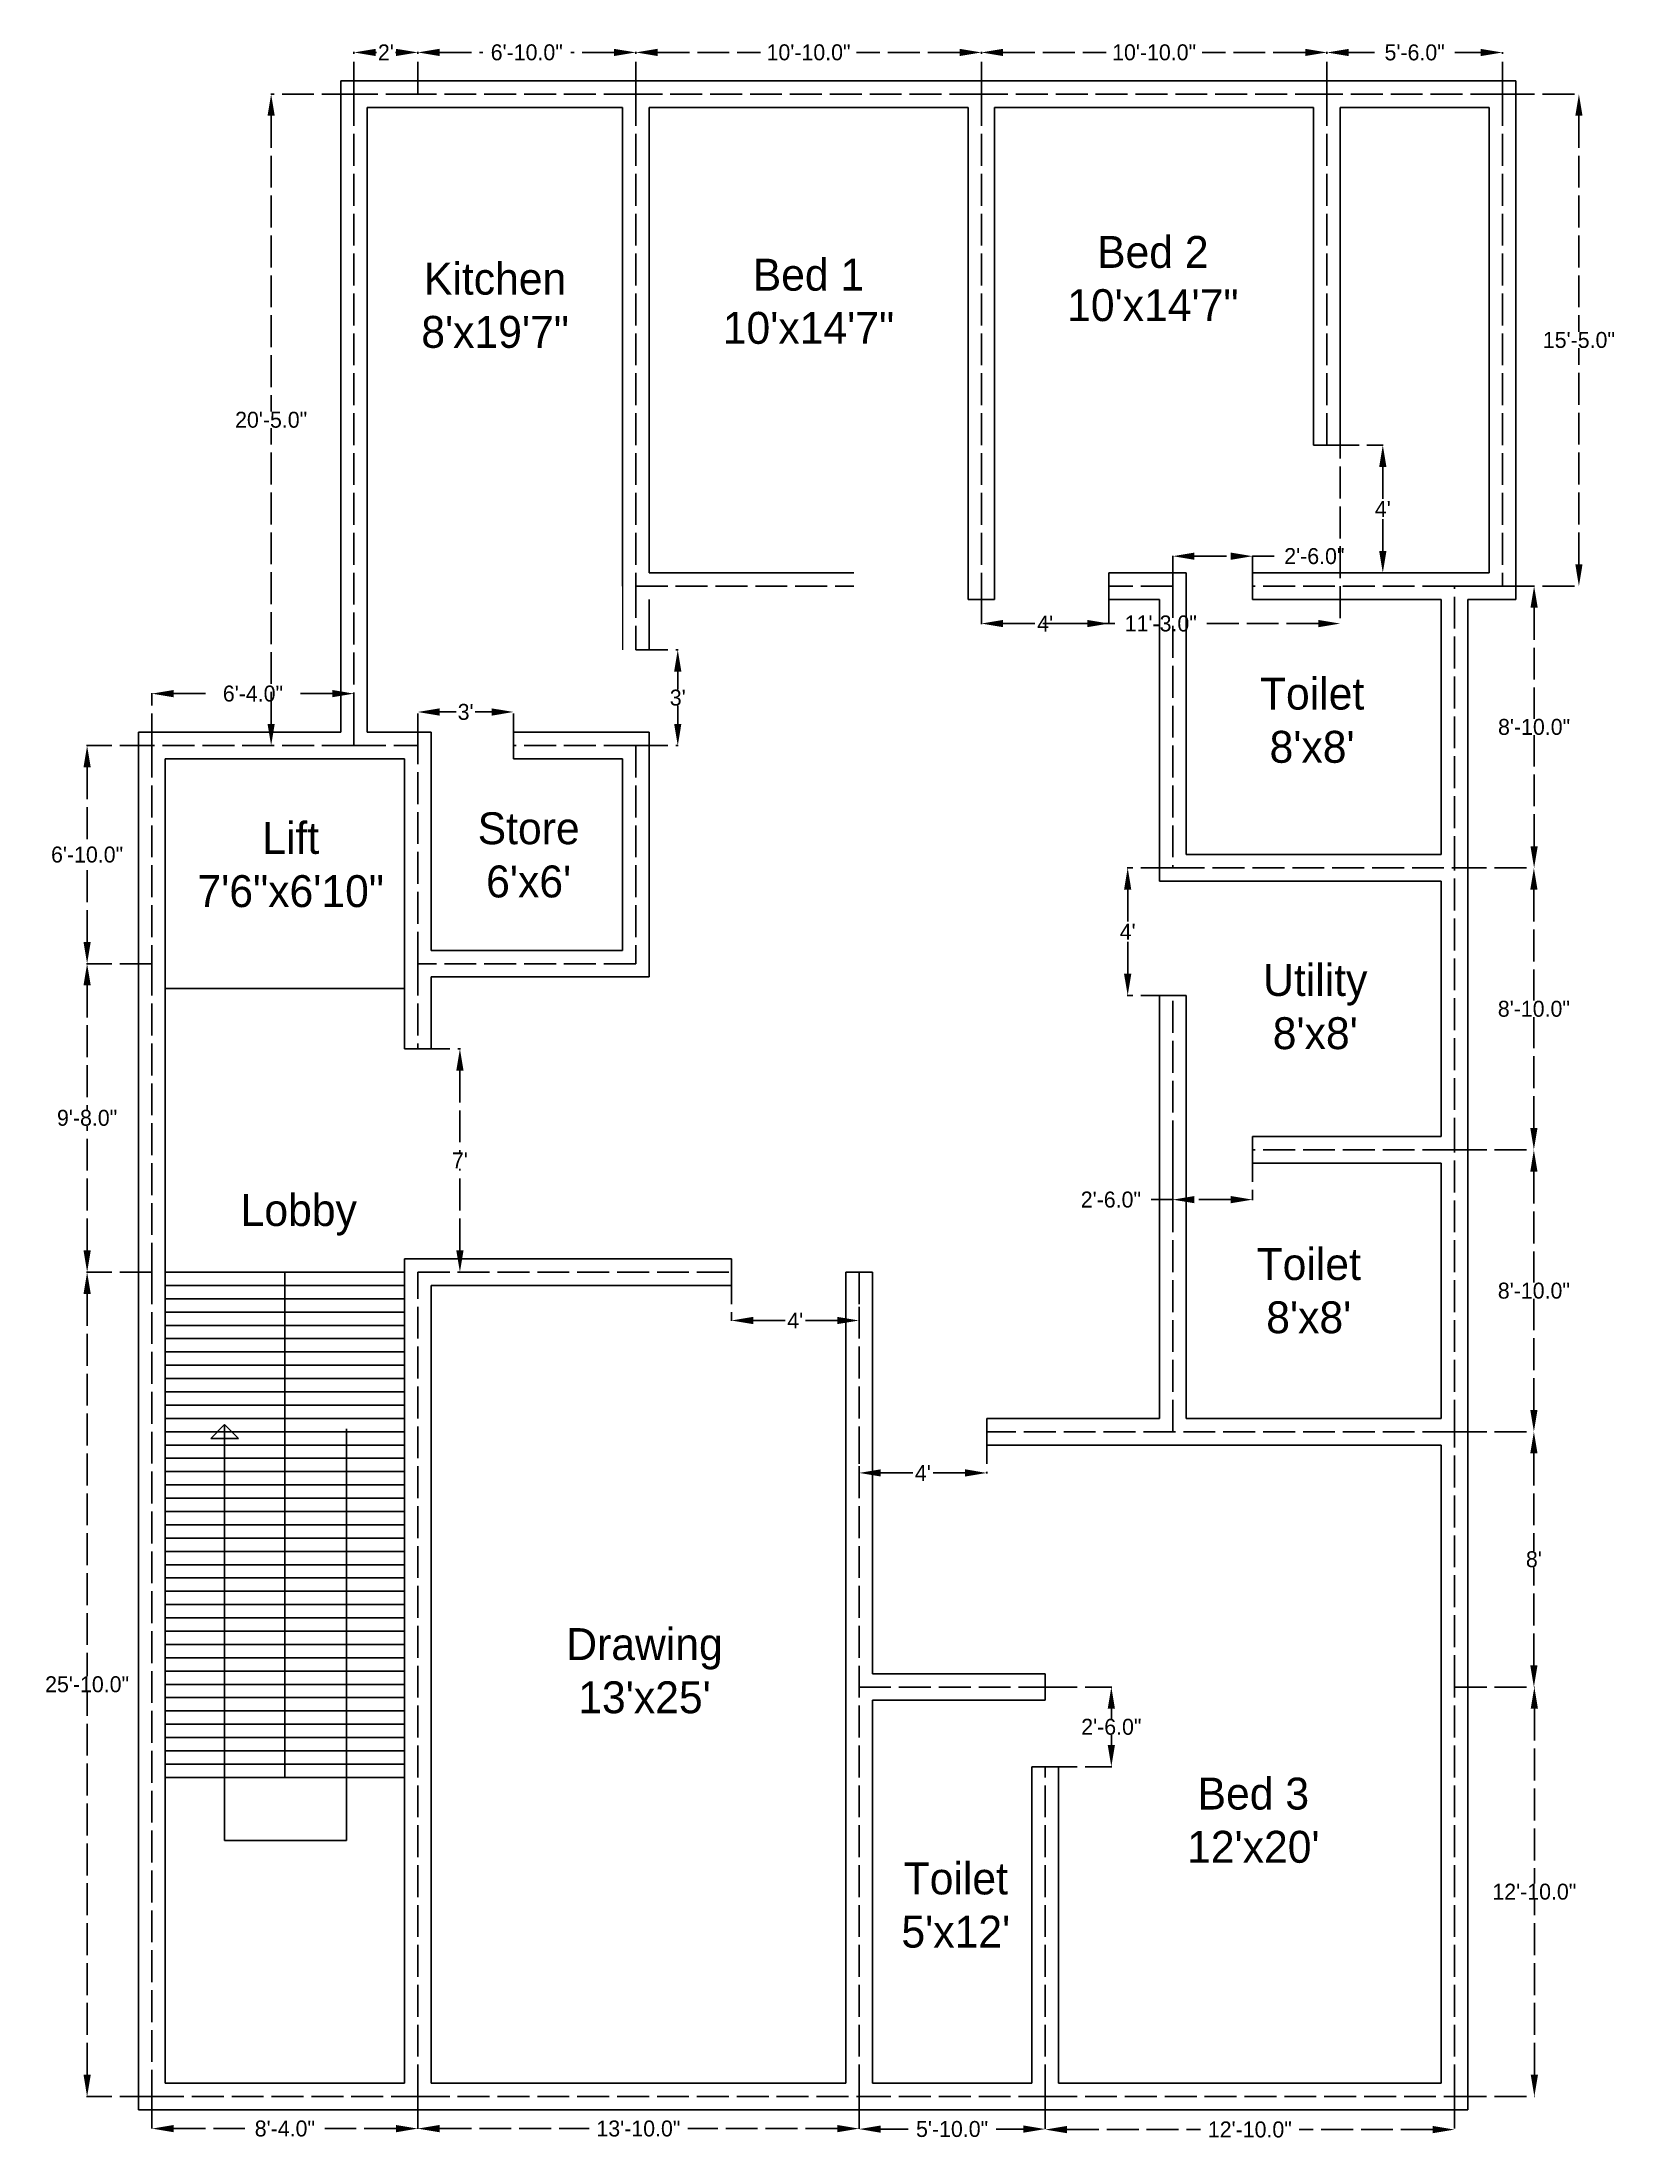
# Model space of a CAD drawing. Header units: inches. Extents: x -491 to 102, y -687 to 102.
import ezdxf

# ---------------------------------------------------------------- set-up
doc = ezdxf.new("R2010")
doc.units = ezdxf.units.IN
doc.header["$MEASUREMENT"] = 0
doc.linetypes.add('ACAD_ISO02W100', pattern=[15, 12, -3])
doc.dimstyles.get("Standard").update_dxf_attribs({"dimtxt": 6, "dimasz": 8.18, "dimexe": 0.18, "dimexo": 0.0625, "dimgap": 0.09, "dimtad": 0, "dimtih": 1, "dimtoh": 1, "dimdec": 1, "dimzin": 0, "dimdsep": 46, "dimlunit": 3, "dimtxsty": 'Standard', "dimcen": 0.09, "dimadec": 0, "dimazin": 0, "dimtfac": 1, "dimtdec": 1, "dimtofl": 0, "dimtmove": 0, "dimatfit": 3, "dimfxl": 1, "dimtolj": 1, "dimtzin": 0, "dimarcsym": 0})

# ---------------------------------------------------------------- blocks, each defined once
blk = doc.blocks.new('*D1')
at = {"color": 0, "linetype": 'ACAD_ISO02W100', "lineweight": -2}
for p, q in [((-7.32, 82.7), (-7.32, 98.45)), ((0.86, 98.27), (10.59, 98.27)), ((50.5, 98.27), (40.77, 98.27)), ((58.68, 82.7), (58.68, 98.45))]:
    blk.add_line(p, q, dxfattribs=at)
at = {"color": 0, "linetype": 'ACAD_ISO02W100'}
for points in [[(0.86, 99.63), (0.86, 96.9), (-7.32, 98.27)], [(50.5, 99.63), (50.5, 96.9), (58.68, 98.27)]]:
    blk.add_solid(points, dxfattribs=at)
at = {"layer": 'Defpoints', "color": 0, "linetype": 'ACAD_ISO02W100'}
for p in [(-7.32, 98.27), (-7.32, 82.63), (58.68, 82.63)]:
    blk.add_point(p, dxfattribs=at)
at = {"color": 0, "linetype": 'ACAD_ISO02W100', "insert": (25.68, 98.27), "char_height": 6, "attachment_point": 5}
blk.add_mtext('\\A1;5\'-6.0"', dxfattribs=at)
blk = doc.blocks.new('*D2')
at = {"color": 0, "linetype": 'ACAD_ISO02W100', "lineweight": -2}
for p, q in [((-137.32, 82.7), (-137.32, 98.47)), ((-129.14, 98.29), (-90.41, 98.29)), ((-15.5, 98.29), (-54.23, 98.29)), ((-7.32, 82.7), (-7.32, 98.47))]:
    blk.add_line(p, q, dxfattribs=at)
at = {"color": 0, "linetype": 'ACAD_ISO02W100'}
for points in [[(-129.14, 99.65), (-129.14, 96.93), (-137.32, 98.29)], [(-15.5, 99.65), (-15.5, 96.93), (-7.32, 98.29)]]:
    blk.add_solid(points, dxfattribs=at)
at = {"layer": 'Defpoints', "color": 0, "linetype": 'ACAD_ISO02W100'}
for p in [(-7.32, 98.29), (-137.32, 82.63), (-7.32, 82.63)]:
    blk.add_point(p, dxfattribs=at)
at = {"color": 0, "linetype": 'ACAD_ISO02W100', "insert": (-72.32, 98.29), "char_height": 6, "attachment_point": 5}
blk.add_mtext('\\A1;10\'-10.0"', dxfattribs=at)
blk = doc.blocks.new('*D3')
at = {"color": 0, "linetype": 'ACAD_ISO02W100', "lineweight": -2}
for p, q in [((-267.32, 82.7), (-267.32, 98.47)), ((-259.14, 98.29), (-220.41, 98.29)), ((-145.5, 98.29), (-184.23, 98.29)), ((-137.32, 82.76), (-137.32, 98.47))]:
    blk.add_line(p, q, dxfattribs=at)
at = {"color": 0, "linetype": 'ACAD_ISO02W100'}
for points in [[(-259.14, 99.65), (-259.14, 96.93), (-267.32, 98.29)], [(-145.5, 99.65), (-145.5, 96.93), (-137.32, 98.29)]]:
    blk.add_solid(points, dxfattribs=at)
at = {"layer": 'Defpoints', "color": 0, "linetype": 'ACAD_ISO02W100'}
for p in [(-137.32, 98.29), (-267.32, 82.63), (-137.32, 82.7)]:
    blk.add_point(p, dxfattribs=at)
at = {"color": 0, "linetype": 'ACAD_ISO02W100', "insert": (-202.32, 98.29), "char_height": 6, "attachment_point": 5}
blk.add_mtext('\\A1;10\'-10.0"', dxfattribs=at)
blk = doc.blocks.new('*D4')
at = {"color": 0, "linetype": 'ACAD_ISO02W100', "lineweight": -2}
for p, q in [((-349.32, 82.7), (-349.32, 98.47)), ((-341.14, 98.29), (-324.91, 98.29)), ((-275.5, 98.29), (-291.73, 98.29)), ((-267.32, 82.76), (-267.32, 98.47))]:
    blk.add_line(p, q, dxfattribs=at)
at = {"color": 0, "linetype": 'ACAD_ISO02W100'}
for points in [[(-341.14, 99.65), (-341.14, 96.93), (-349.32, 98.29)], [(-275.5, 99.65), (-275.5, 96.93), (-267.32, 98.29)]]:
    blk.add_solid(points, dxfattribs=at)
at = {"layer": 'Defpoints', "color": 0, "linetype": 'ACAD_ISO02W100'}
for p in [(-349.32, 98.29), (-349.32, 82.63), (-267.32, 82.7)]:
    blk.add_point(p, dxfattribs=at)
at = {"color": 0, "linetype": 'ACAD_ISO02W100', "insert": (-308.32, 98.29), "char_height": 6, "attachment_point": 5}
blk.add_mtext('\\A1;6\'-10.0"', dxfattribs=at)
blk = doc.blocks.new('*D5')
at = {"color": 0, "linetype": 'ACAD_ISO02W100', "lineweight": -2}
for p, q in [((-373.32, 82.7), (-373.32, 98.47)), ((-365.14, 98.29), (-364.91, 98.29)), ((-357.5, 98.29), (-357.73, 98.29)), ((-349.32, 82.76), (-349.32, 98.47))]:
    blk.add_line(p, q, dxfattribs=at)
at = {"color": 0, "linetype": 'ACAD_ISO02W100'}
for points in [[(-365.14, 99.65), (-365.14, 96.93), (-373.32, 98.29)], [(-357.5, 99.65), (-357.5, 96.93), (-349.32, 98.29)]]:
    blk.add_solid(points, dxfattribs=at)
at = {"layer": 'Defpoints', "color": 0, "linetype": 'ACAD_ISO02W100'}
for p in [(-373.32, 98.29), (-373.32, 82.63), (-349.32, 82.7)]:
    blk.add_point(p, dxfattribs=at)
at = {"color": 0, "linetype": 'ACAD_ISO02W100', "insert": (-361.32, 98.29), "char_height": 6, "attachment_point": 5}
blk.add_mtext("\\A1;2'", dxfattribs=at)
blk = doc.blocks.new('*D6')
at = {"color": 0, "linetype": 'ACAD_ISO02W100', "lineweight": -2}
for p, q in [((-449.32, -162.3), (-449.32, -142.65)), ((-441.14, -142.83), (-426.41, -142.83)), ((-381.5, -142.83), (-396.23, -142.83)), ((-373.32, -162.3), (-373.32, -142.65))]:
    blk.add_line(p, q, dxfattribs=at)
at = {"color": 0, "linetype": 'ACAD_ISO02W100'}
for points in [[(-441.14, -141.46), (-441.14, -144.19), (-449.32, -142.83)], [(-381.5, -141.46), (-381.5, -144.19), (-373.32, -142.83)]]:
    blk.add_solid(points, dxfattribs=at)
at = {"layer": 'Defpoints', "color": 0, "linetype": 'ACAD_ISO02W100'}
for p in [(-449.32, -142.83), (-449.32, -162.37), (-373.32, -162.37)]:
    blk.add_point(p, dxfattribs=at)
at = {"color": 0, "linetype": 'ACAD_ISO02W100', "insert": (-411.32, -142.83), "char_height": 6, "attachment_point": 5}
blk.add_mtext('\\A1;6\'-4.0"', dxfattribs=at)
blk = doc.blocks.new('*D7')
at = {"color": 0, "linetype": 'ACAD_ISO02W100', "lineweight": -2}
for p, q in [((-373.38, 82.63), (-404.66, 82.63)), ((-404.48, 74.45), (-404.48, -36.78)), ((-404.48, -154.19), (-404.48, -42.96)), ((-373.38, -162.37), (-404.66, -162.37))]:
    blk.add_line(p, q, dxfattribs=at)
at = {"color": 0, "linetype": 'ACAD_ISO02W100'}
for points in [[(-405.84, 74.45), (-403.12, 74.45), (-404.48, 82.63)], [(-405.84, -154.19), (-403.12, -154.19), (-404.48, -162.37)]]:
    blk.add_solid(points, dxfattribs=at)
at = {"layer": 'Defpoints', "color": 0, "linetype": 'ACAD_ISO02W100'}
for p in [(-373.32, 82.63), (-404.48, -162.37), (-373.32, -162.37)]:
    blk.add_point(p, dxfattribs=at)
at = {"color": 0, "linetype": 'ACAD_ISO02W100', "insert": (-404.48, -39.87), "char_height": 6, "attachment_point": 5}
blk.add_mtext('\\A1;20\'-5.0"', dxfattribs=at)
blk = doc.blocks.new('*D8')
at = {"color": 0, "linetype": 'ACAD_ISO02W100', "lineweight": -2}
for p, q in [((-449.38, -162.37), (-473.89, -162.37)), ((-473.71, -170.55), (-473.71, -200.28)), ((-473.71, -236.19), (-473.71, -206.46)), ((-449.38, -244.37), (-473.89, -244.37))]:
    blk.add_line(p, q, dxfattribs=at)
at = {"color": 0, "linetype": 'ACAD_ISO02W100'}
for points in [[(-475.07, -170.55), (-472.34, -170.55), (-473.71, -162.37)], [(-475.07, -236.19), (-472.34, -236.19), (-473.71, -244.37)]]:
    blk.add_solid(points, dxfattribs=at)
at = {"layer": 'Defpoints', "color": 0, "linetype": 'ACAD_ISO02W100'}
for p in [(-449.32, -162.37), (-473.71, -244.37), (-449.32, -244.37)]:
    blk.add_point(p, dxfattribs=at)
at = {"color": 0, "linetype": 'ACAD_ISO02W100', "insert": (-473.71, -203.37), "char_height": 6, "attachment_point": 5}
blk.add_mtext('\\A1;6\'-10.0"', dxfattribs=at)
blk = doc.blocks.new('*D9')
at = {"color": 0, "linetype": 'ACAD_ISO02W100', "lineweight": -2}
for p, q in [((-449.38, -244.37), (-473.89, -244.37)), ((-473.71, -252.55), (-473.71, -299.28)), ((-473.71, -352.19), (-473.71, -305.46)), ((-449.38, -360.37), (-473.89, -360.37))]:
    blk.add_line(p, q, dxfattribs=at)
at = {"color": 0, "linetype": 'ACAD_ISO02W100'}
for points in [[(-475.07, -252.55), (-472.34, -252.55), (-473.71, -244.37)], [(-475.07, -352.19), (-472.34, -352.19), (-473.71, -360.37)]]:
    blk.add_solid(points, dxfattribs=at)
at = {"layer": 'Defpoints', "color": 0, "linetype": 'ACAD_ISO02W100'}
for p in [(-449.32, -244.37), (-473.71, -360.37), (-449.32, -360.37)]:
    blk.add_point(p, dxfattribs=at)
at = {"color": 0, "linetype": 'ACAD_ISO02W100', "insert": (-473.71, -302.37), "char_height": 6, "attachment_point": 5}
blk.add_mtext('\\A1;9\'-8.0"', dxfattribs=at)
blk = doc.blocks.new('*D10')
at = {"color": 0, "linetype": 'ACAD_ISO02W100', "lineweight": -2}
for p, q in [((-449.44, -360.37), (-473.89, -360.37)), ((-473.71, -368.55), (-473.71, -512.28)), ((-473.71, -662.19), (-473.71, -518.46)), ((-449.38, -670.37), (-473.89, -670.37))]:
    blk.add_line(p, q, dxfattribs=at)
at = {"color": 0, "linetype": 'ACAD_ISO02W100'}
for points in [[(-475.07, -368.55), (-472.34, -368.55), (-473.71, -360.37)], [(-475.07, -662.19), (-472.34, -662.19), (-473.71, -670.37)]]:
    blk.add_solid(points, dxfattribs=at)
at = {"layer": 'Defpoints', "color": 0, "linetype": 'ACAD_ISO02W100'}
for p in [(-449.38, -360.37), (-473.71, -670.37), (-449.32, -670.37)]:
    blk.add_point(p, dxfattribs=at)
at = {"color": 0, "linetype": 'ACAD_ISO02W100', "insert": (-473.71, -515.37), "char_height": 6, "attachment_point": 5}
blk.add_mtext('\\A1;25\'-10.0"', dxfattribs=at)
blk = doc.blocks.new('*D11')
at = {"color": 0, "linetype": 'ACAD_ISO02W100', "lineweight": -2}
for p, q in [((-449.32, -670.43), (-449.32, -682.61)), ((-349.32, -670.43), (-349.32, -682.61)), ((-441.14, -682.43), (-414.41, -682.43)), ((-357.5, -682.43), (-384.23, -682.43))]:
    blk.add_line(p, q, dxfattribs=at)
at = {"color": 0, "linetype": 'ACAD_ISO02W100'}
for points in [[(-441.14, -681.07), (-441.14, -683.8), (-449.32, -682.43)], [(-357.5, -681.07), (-357.5, -683.8), (-349.32, -682.43)]]:
    blk.add_solid(points, dxfattribs=at)
at = {"layer": 'Defpoints', "color": 0, "linetype": 'ACAD_ISO02W100'}
for p in [(-449.32, -670.37), (-349.32, -670.37), (-349.32, -682.43)]:
    blk.add_point(p, dxfattribs=at)
at = {"color": 0, "linetype": 'ACAD_ISO02W100', "insert": (-399.32, -682.43), "char_height": 6, "attachment_point": 5}
blk.add_mtext('\\A1;8\'-4.0"', dxfattribs=at)
blk = doc.blocks.new('*D12')
at = {"color": 0, "linetype": 'ACAD_ISO02W100', "lineweight": -2}
for p, q in [((-349.32, -670.49), (-349.32, -682.61)), ((-183.32, -670.43), (-183.32, -682.61)), ((-341.14, -682.43), (-284.91, -682.43)), ((-191.5, -682.43), (-247.73, -682.43))]:
    blk.add_line(p, q, dxfattribs=at)
at = {"color": 0, "linetype": 'ACAD_ISO02W100'}
for points in [[(-341.14, -681.07), (-341.14, -683.8), (-349.32, -682.43)], [(-191.5, -681.07), (-191.5, -683.8), (-183.32, -682.43)]]:
    blk.add_solid(points, dxfattribs=at)
at = {"layer": 'Defpoints', "color": 0, "linetype": 'ACAD_ISO02W100'}
for p in [(-349.32, -670.43), (-183.32, -670.37), (-183.32, -682.43)]:
    blk.add_point(p, dxfattribs=at)
at = {"color": 0, "linetype": 'ACAD_ISO02W100', "insert": (-266.32, -682.43), "char_height": 6, "attachment_point": 5}
blk.add_mtext('\\A1;13\'-10.0"', dxfattribs=at)
blk = doc.blocks.new('*D13')
at = {"color": 0, "linetype": 'ACAD_ISO02W100', "lineweight": -2}
for p, q in [((-183.32, -670.49), (-183.32, -682.79)), ((-113.32, -670.43), (-113.32, -682.79)), ((-175.14, -682.61), (-164.91, -682.61)), ((-121.5, -682.61), (-131.73, -682.61))]:
    blk.add_line(p, q, dxfattribs=at)
at = {"color": 0, "linetype": 'ACAD_ISO02W100'}
for points in [[(-175.14, -681.25), (-175.14, -683.98), (-183.32, -682.61)], [(-121.5, -681.25), (-121.5, -683.98), (-113.32, -682.61)]]:
    blk.add_solid(points, dxfattribs=at)
at = {"layer": 'Defpoints', "color": 0, "linetype": 'ACAD_ISO02W100'}
for p in [(-183.32, -670.43), (-113.32, -670.37), (-183.32, -682.61)]:
    blk.add_point(p, dxfattribs=at)
at = {"color": 0, "linetype": 'ACAD_ISO02W100', "insert": (-148.32, -682.61), "char_height": 6, "attachment_point": 5}
blk.add_mtext('\\A1;5\'-10.0"', dxfattribs=at)
blk = doc.blocks.new('*D14')
at = {"color": 0, "linetype": 'ACAD_ISO02W100', "lineweight": -2}
for p, q in [((-113.32, -670.49), (-113.32, -682.97)), ((40.68, -670.43), (40.68, -682.97)), ((-105.14, -682.79), (-54.91, -682.79)), ((32.5, -682.79), (-17.73, -682.79))]:
    blk.add_line(p, q, dxfattribs=at)
at = {"color": 0, "linetype": 'ACAD_ISO02W100'}
for points in [[(-105.14, -681.43), (-105.14, -684.16), (-113.32, -682.79)], [(32.5, -681.43), (32.5, -684.16), (40.68, -682.79)]]:
    blk.add_solid(points, dxfattribs=at)
at = {"layer": 'Defpoints', "color": 0, "linetype": 'ACAD_ISO02W100'}
for p in [(-113.32, -670.43), (40.68, -670.37), (-113.32, -682.79)]:
    blk.add_point(p, dxfattribs=at)
at = {"color": 0, "linetype": 'ACAD_ISO02W100', "insert": (-36.32, -682.79), "char_height": 6, "attachment_point": 5}
blk.add_mtext('\\A1;12\'-10.0"', dxfattribs=at)
blk = doc.blocks.new('*D15')
at = {"color": 0, "linetype": 'ACAD_ISO02W100', "lineweight": -2}
for p, q in [((40.75, -516.37), (70.89, -516.37)), ((70.71, -524.55), (70.71, -590.28)), ((70.71, -662.19), (70.71, -596.46)), ((40.75, -670.37), (70.89, -670.37))]:
    blk.add_line(p, q, dxfattribs=at)
at = {"color": 0, "linetype": 'ACAD_ISO02W100'}
for points in [[(69.34, -524.55), (72.07, -524.55), (70.71, -516.37)], [(69.34, -662.19), (72.07, -662.19), (70.71, -670.37)]]:
    blk.add_solid(points, dxfattribs=at)
at = {"layer": 'Defpoints', "color": 0, "linetype": 'ACAD_ISO02W100'}
for p in [(40.68, -516.37), (70.71, -516.37), (40.68, -670.37)]:
    blk.add_point(p, dxfattribs=at)
at = {"color": 0, "linetype": 'ACAD_ISO02W100', "insert": (70.71, -593.37), "char_height": 6, "attachment_point": 5}
blk.add_mtext('\\A1;12\'-10.0"', dxfattribs=at)
blk = doc.blocks.new('*D16')
at = {"color": 0, "linetype": 'ACAD_ISO02W100', "lineweight": -2}
for p, q in [((40.75, -420.37), (70.71, -420.37)), ((70.53, -428.55), (70.53, -465.28)), ((70.53, -508.19), (70.53, -471.46)), ((40.81, -516.37), (70.71, -516.37))]:
    blk.add_line(p, q, dxfattribs=at)
at = {"color": 0, "linetype": 'ACAD_ISO02W100'}
for points in [[(69.17, -428.55), (71.9, -428.55), (70.53, -420.37)], [(69.17, -508.19), (71.9, -508.19), (70.53, -516.37)]]:
    blk.add_solid(points, dxfattribs=at)
at = {"layer": 'Defpoints', "color": 0, "linetype": 'ACAD_ISO02W100'}
for p in [(40.68, -420.37), (70.53, -420.37), (40.75, -516.37)]:
    blk.add_point(p, dxfattribs=at)
at = {"color": 0, "linetype": 'ACAD_ISO02W100', "insert": (70.53, -468.37), "char_height": 6, "attachment_point": 5}
blk.add_mtext("\\A1;8'", dxfattribs=at)
blk = doc.blocks.new('*D17')
at = {"color": 0, "linetype": 'ACAD_ISO02W100', "lineweight": -2}
for p, q in [((40.75, -314.37), (70.71, -314.37)), ((70.53, -322.55), (70.53, -364.28)), ((70.53, -412.19), (70.53, -370.46)), ((40.81, -420.37), (70.71, -420.37))]:
    blk.add_line(p, q, dxfattribs=at)
at = {"color": 0, "linetype": 'ACAD_ISO02W100'}
for points in [[(69.17, -322.55), (71.89, -322.55), (70.53, -314.37)], [(69.17, -412.19), (71.89, -412.19), (70.53, -420.37)]]:
    blk.add_solid(points, dxfattribs=at)
at = {"layer": 'Defpoints', "color": 0, "linetype": 'ACAD_ISO02W100'}
for p in [(40.68, -314.37), (70.53, -314.37), (40.75, -420.37)]:
    blk.add_point(p, dxfattribs=at)
at = {"color": 0, "linetype": 'ACAD_ISO02W100', "insert": (70.53, -367.37), "char_height": 6, "attachment_point": 5}
blk.add_mtext('\\A1;8\'-10.0"', dxfattribs=at)
blk = doc.blocks.new('*D18')
at = {"color": 0, "linetype": 'ACAD_ISO02W100', "lineweight": -2}
for p, q in [((40.75, -208.37), (70.71, -208.37)), ((70.53, -216.55), (70.53, -258.28)), ((70.53, -306.19), (70.53, -264.46)), ((40.81, -314.37), (70.71, -314.37))]:
    blk.add_line(p, q, dxfattribs=at)
at = {"color": 0, "linetype": 'ACAD_ISO02W100'}
for points in [[(69.17, -216.55), (71.89, -216.55), (70.53, -208.37)], [(69.17, -306.19), (71.89, -306.19), (70.53, -314.37)]]:
    blk.add_solid(points, dxfattribs=at)
at = {"layer": 'Defpoints', "color": 0, "linetype": 'ACAD_ISO02W100'}
for p in [(40.68, -208.37), (70.53, -208.37), (40.75, -314.37)]:
    blk.add_point(p, dxfattribs=at)
at = {"color": 0, "linetype": 'ACAD_ISO02W100', "insert": (70.53, -261.37), "char_height": 6, "attachment_point": 5}
blk.add_mtext('\\A1;8\'-10.0"', dxfattribs=at)
blk = doc.blocks.new('*D19')
at = {"color": 0, "linetype": 'ACAD_ISO02W100', "lineweight": -2}
for p, q in [((40.75, -102.37), (70.79, -102.37)), ((70.61, -110.55), (70.61, -152.28)), ((70.61, -200.19), (70.61, -158.46)), ((40.75, -208.37), (70.79, -208.37))]:
    blk.add_line(p, q, dxfattribs=at)
at = {"color": 0, "linetype": 'ACAD_ISO02W100'}
for points in [[(69.25, -110.55), (71.98, -110.55), (70.61, -102.37)], [(69.25, -200.19), (71.98, -200.19), (70.61, -208.37)]]:
    blk.add_solid(points, dxfattribs=at)
at = {"layer": 'Defpoints', "color": 0, "linetype": 'ACAD_ISO02W100'}
for p in [(40.68, -102.37), (70.61, -102.37), (40.68, -208.37)]:
    blk.add_point(p, dxfattribs=at)
at = {"color": 0, "linetype": 'ACAD_ISO02W100', "insert": (70.61, -155.37), "char_height": 6, "attachment_point": 5}
blk.add_mtext('\\A1;8\'-10.0"', dxfattribs=at)
blk = doc.blocks.new('*D20')
at = {"color": 0, "linetype": 'ACAD_ISO02W100', "lineweight": -2}
for p, q in [((58.75, 82.63), (87.65, 82.63)), ((87.47, 74.45), (87.47, -6.78)), ((87.47, -94.19), (87.47, -12.96)), ((58.75, -102.37), (87.65, -102.37))]:
    blk.add_line(p, q, dxfattribs=at)
at = {"color": 0, "linetype": 'ACAD_ISO02W100'}
for points in [[(86.11, 74.45), (88.83, 74.45), (87.47, 82.63)], [(86.11, -94.19), (88.83, -94.19), (87.47, -102.37)]]:
    blk.add_solid(points, dxfattribs=at)
at = {"layer": 'Defpoints', "color": 0, "linetype": 'ACAD_ISO02W100'}
for p in [(58.68, 82.63), (87.47, 82.63), (58.68, -102.37)]:
    blk.add_point(p, dxfattribs=at)
at = {"color": 0, "linetype": 'ACAD_ISO02W100', "insert": (87.47, -9.87), "char_height": 6, "attachment_point": 5}
blk.add_mtext('\\A1;15\'-5.0"', dxfattribs=at)
blk = doc.blocks.new('*D21')
at = {"color": 0, "linetype": 'ACAD_ISO02W100', "lineweight": -2}
for p, q in [((-137.32, -107.43), (-137.32, -116.66)), ((-89.32, -107.43), (-89.32, -116.66)), ((-129.14, -116.48), (-116.91, -116.48)), ((-97.5, -116.48), (-109.73, -116.48))]:
    blk.add_line(p, q, dxfattribs=at)
at = {"color": 0, "linetype": 'ACAD_ISO02W100'}
for points in [[(-129.14, -115.11), (-129.14, -117.84), (-137.32, -116.48)], [(-97.5, -115.11), (-97.5, -117.84), (-89.32, -116.48)]]:
    blk.add_solid(points, dxfattribs=at)
at = {"layer": 'Defpoints', "color": 0, "linetype": 'ACAD_ISO02W100'}
for p in [(-137.32, -107.37), (-89.32, -107.37), (-89.32, -116.48)]:
    blk.add_point(p, dxfattribs=at)
at = {"color": 0, "linetype": 'ACAD_ISO02W100', "insert": (-113.32, -116.48), "char_height": 6, "attachment_point": 5}
blk.add_mtext("\\A1;4'", dxfattribs=at)
blk = doc.blocks.new('*D22')
at = {"color": 0, "linetype": 'ACAD_ISO02W100', "lineweight": -2}
for p, q in [((-2.32, 77.57), (-2.32, -116.66)), ((-137.32, -107.49), (-137.32, -116.66)), ((-129.14, -116.48), (-85.91, -116.48)), ((-10.5, -116.48), (-53.73, -116.48))]:
    blk.add_line(p, q, dxfattribs=at)
at = {"color": 0, "linetype": 'ACAD_ISO02W100'}
for points in [[(-129.14, -115.12), (-129.14, -117.84), (-137.32, -116.48)], [(-10.5, -115.12), (-10.5, -117.84), (-2.32, -116.48)]]:
    blk.add_solid(points, dxfattribs=at)
at = {"layer": 'Defpoints', "color": 0, "linetype": 'ACAD_ISO02W100'}
for p in [(-2.32, 77.63), (-137.32, -107.43), (-2.32, -116.48)]:
    blk.add_point(p, dxfattribs=at)
at = {"color": 0, "linetype": 'ACAD_ISO02W100', "insert": (-69.82, -116.48), "char_height": 6, "attachment_point": 5}
blk.add_mtext('\\A1;11\'-3.0"', dxfattribs=at)
blk = doc.blocks.new('*D23')
at = {"color": 0, "linetype": 'ACAD_ISO02W100', "lineweight": -2}
for p, q in [((-65.32, -102.3), (-65.32, -90.96)), ((-57.14, -91.14), (-43.5, -91.14)), ((-35.32, -102.3), (-35.32, -90.96)), ((-35.32, -91.14), (-27.14, -91.14))]:
    blk.add_line(p, q, dxfattribs=at)
at = {"color": 0, "linetype": 'ACAD_ISO02W100'}
for points in [[(-57.14, -89.78), (-57.14, -92.51), (-65.32, -91.14)], [(-43.5, -89.78), (-43.5, -92.51), (-35.32, -91.14)]]:
    blk.add_solid(points, dxfattribs=at)
at = {"layer": 'Defpoints', "color": 0, "linetype": 'ACAD_ISO02W100'}
for p in [(-35.32, -91.14), (-65.32, -102.37), (-35.32, -102.37)]:
    blk.add_point(p, dxfattribs=at)
at = {"color": 0, "linetype": 'ACAD_ISO02W100', "insert": (-12.05, -91.14), "char_height": 6, "attachment_point": 5}
blk.add_mtext('\\A1;2\'-6.0"', dxfattribs=at)
blk = doc.blocks.new('*D24')
at = {"color": 0, "linetype": 'ACAD_ISO02W100', "lineweight": -2}
for p, q in [((-7.25, -49.37), (13.88, -49.37)), ((13.7, -57.55), (13.7, -70.28)), ((13.7, -89.19), (13.7, -76.46)), ((-7.25, -97.37), (13.88, -97.37))]:
    blk.add_line(p, q, dxfattribs=at)
at = {"color": 0, "linetype": 'ACAD_ISO02W100'}
for points in [[(12.33, -57.55), (15.06, -57.55), (13.7, -49.37)], [(12.33, -89.19), (15.06, -89.19), (13.7, -97.37)]]:
    blk.add_solid(points, dxfattribs=at)
at = {"layer": 'Defpoints', "color": 0, "linetype": 'ACAD_ISO02W100'}
for p in [(-7.32, -49.37), (-7.32, -97.37), (13.7, -97.37)]:
    blk.add_point(p, dxfattribs=at)
at = {"color": 0, "linetype": 'ACAD_ISO02W100', "insert": (13.7, -73.37), "char_height": 6, "attachment_point": 5}
blk.add_mtext("\\A1;4'", dxfattribs=at)
blk = doc.blocks.new('*D25')
at = {"color": 0, "linetype": 'ACAD_ISO02W100', "lineweight": -2}
for p, q in [((-267.25, -126.37), (-251.34, -126.37)), ((-251.52, -134.55), (-251.52, -141.28)), ((-251.52, -154.19), (-251.52, -147.46)), ((-267.25, -162.37), (-251.34, -162.37))]:
    blk.add_line(p, q, dxfattribs=at)
at = {"color": 0, "linetype": 'ACAD_ISO02W100'}
for points in [[(-252.89, -134.55), (-250.16, -134.55), (-251.52, -126.37)], [(-252.89, -154.19), (-250.16, -154.19), (-251.52, -162.37)]]:
    blk.add_solid(points, dxfattribs=at)
at = {"layer": 'Defpoints', "color": 0, "linetype": 'ACAD_ISO02W100'}
for p in [(-267.32, -126.37), (-267.32, -162.37), (-251.52, -162.37)]:
    blk.add_point(p, dxfattribs=at)
at = {"color": 0, "linetype": 'ACAD_ISO02W100', "insert": (-251.52, -144.37), "char_height": 6, "attachment_point": 5}
blk.add_mtext("\\A1;3'", dxfattribs=at)
blk = doc.blocks.new('*D26')
at = {"color": 0, "linetype": 'ACAD_ISO02W100', "lineweight": -2}
for p, q in [((-349.32, -162.3), (-349.32, -149.55)), ((-341.14, -149.73), (-334.91, -149.73)), ((-321.5, -149.73), (-327.73, -149.73)), ((-313.32, -162.3), (-313.32, -149.55))]:
    blk.add_line(p, q, dxfattribs=at)
at = {"color": 0, "linetype": 'ACAD_ISO02W100'}
for points in [[(-341.14, -148.37), (-341.14, -151.1), (-349.32, -149.73)], [(-321.5, -148.37), (-321.5, -151.1), (-313.32, -149.73)]]:
    blk.add_solid(points, dxfattribs=at)
at = {"layer": 'Defpoints', "color": 0, "linetype": 'ACAD_ISO02W100'}
for p in [(-313.32, -149.73), (-349.32, -162.37), (-313.32, -162.37)]:
    blk.add_point(p, dxfattribs=at)
at = {"color": 0, "linetype": 'ACAD_ISO02W100', "insert": (-331.32, -149.73), "char_height": 6, "attachment_point": 5}
blk.add_mtext("\\A1;3'", dxfattribs=at)
blk = doc.blocks.new('*D27')
at = {"color": 0, "linetype": 'ACAD_ISO02W100', "lineweight": -2}
for p, q in [((-349.25, -276.37), (-333.29, -276.37)), ((-333.47, -284.55), (-333.47, -315.28)), ((-333.47, -352.19), (-333.47, -321.46)), ((-349.25, -360.37), (-333.29, -360.37))]:
    blk.add_line(p, q, dxfattribs=at)
at = {"color": 0, "linetype": 'ACAD_ISO02W100'}
for points in [[(-334.84, -284.55), (-332.11, -284.55), (-333.47, -276.37)], [(-334.84, -352.19), (-332.11, -352.19), (-333.47, -360.37)]]:
    blk.add_solid(points, dxfattribs=at)
at = {"layer": 'Defpoints', "color": 0, "linetype": 'ACAD_ISO02W100'}
for p in [(-349.32, -276.37), (-349.32, -360.37), (-333.47, -360.37)]:
    blk.add_point(p, dxfattribs=at)
at = {"color": 0, "linetype": 'ACAD_ISO02W100', "insert": (-333.47, -318.37), "char_height": 6, "attachment_point": 5}
blk.add_mtext("\\A1;7'", dxfattribs=at)
blk = doc.blocks.new('*D28')
at = {"color": 0, "linetype": 'ACAD_ISO02W100', "lineweight": -2}
for p, q in [((-231.32, -360.43), (-231.32, -378.73)), ((-183.32, -360.43), (-183.32, -378.73)), ((-223.14, -378.55), (-210.91, -378.55)), ((-191.5, -378.55), (-203.73, -378.55))]:
    blk.add_line(p, q, dxfattribs=at)
at = {"color": 0, "linetype": 'ACAD_ISO02W100'}
for points in [[(-223.14, -377.19), (-223.14, -379.92), (-231.32, -378.55)], [(-191.5, -377.19), (-191.5, -379.92), (-183.32, -378.55)]]:
    blk.add_solid(points, dxfattribs=at)
at = {"layer": 'Defpoints', "color": 0, "linetype": 'ACAD_ISO02W100'}
for p in [(-231.32, -360.37), (-183.32, -360.37), (-183.32, -378.55)]:
    blk.add_point(p, dxfattribs=at)
at = {"color": 0, "linetype": 'ACAD_ISO02W100', "insert": (-207.32, -378.55), "char_height": 6, "attachment_point": 5}
blk.add_mtext("\\A1;4'", dxfattribs=at)
blk = doc.blocks.new('*D29')
at = {"color": 0, "linetype": 'ACAD_ISO02W100', "lineweight": -2}
for p, q in [((-113.25, -516.37), (-88.24, -516.37)), ((-88.42, -524.55), (-88.42, -528.28)), ((-88.42, -538.19), (-88.42, -534.46)), ((-113.25, -546.37), (-88.24, -546.37))]:
    blk.add_line(p, q, dxfattribs=at)
at = {"color": 0, "linetype": 'ACAD_ISO02W100'}
for points in [[(-89.78, -524.55), (-87.06, -524.55), (-88.42, -516.37)], [(-89.78, -538.19), (-87.06, -538.19), (-88.42, -546.37)]]:
    blk.add_solid(points, dxfattribs=at)
at = {"layer": 'Defpoints', "color": 0, "linetype": 'ACAD_ISO02W100'}
for p in [(-113.32, -516.37), (-88.42, -516.37), (-113.32, -546.37)]:
    blk.add_point(p, dxfattribs=at)
at = {"color": 0, "linetype": 'ACAD_ISO02W100', "insert": (-88.42, -531.37), "char_height": 6, "attachment_point": 5}
blk.add_mtext('\\A1;2\'-6.0"', dxfattribs=at)
blk = doc.blocks.new('*D30')
at = {"color": 0, "linetype": 'ACAD_ISO02W100', "lineweight": -2}
for p, q in [((-183.32, -420.43), (-183.32, -436.05)), ((-135.32, -420.43), (-135.32, -436.05)), ((-175.14, -435.87), (-162.91, -435.87)), ((-143.5, -435.87), (-155.73, -435.87))]:
    blk.add_line(p, q, dxfattribs=at)
at = {"color": 0, "linetype": 'ACAD_ISO02W100'}
for points in [[(-175.14, -434.5), (-175.14, -437.23), (-183.32, -435.87)], [(-143.5, -434.5), (-143.5, -437.23), (-135.32, -435.87)]]:
    blk.add_solid(points, dxfattribs=at)
at = {"layer": 'Defpoints', "color": 0, "linetype": 'ACAD_ISO02W100'}
for p in [(-183.32, -420.37), (-135.32, -420.37), (-183.32, -435.87)]:
    blk.add_point(p, dxfattribs=at)
at = {"color": 0, "linetype": 'ACAD_ISO02W100', "insert": (-159.32, -435.87), "char_height": 6, "attachment_point": 5}
blk.add_mtext("\\A1;4'", dxfattribs=at)
blk = doc.blocks.new('*D31')
at = {"color": 0, "linetype": 'ACAD_ISO02W100', "lineweight": -2}
for p, q in [((-65.32, -314.43), (-65.32, -333.29)), ((-35.32, -314.43), (-35.32, -333.29)), ((-65.32, -333.11), (-73.5, -333.11)), ((-43.5, -333.11), (-57.14, -333.11))]:
    blk.add_line(p, q, dxfattribs=at)
at = {"color": 0, "linetype": 'ACAD_ISO02W100'}
for points in [[(-57.14, -331.75), (-57.14, -334.47), (-65.32, -333.11)], [(-43.5, -331.75), (-43.5, -334.47), (-35.32, -333.11)]]:
    blk.add_solid(points, dxfattribs=at)
at = {"layer": 'Defpoints', "color": 0, "linetype": 'ACAD_ISO02W100'}
for p in [(-65.32, -314.37), (-35.32, -314.37), (-65.32, -333.11)]:
    blk.add_point(p, dxfattribs=at)
at = {"color": 0, "linetype": 'ACAD_ISO02W100', "insert": (-88.59, -333.11), "char_height": 6, "attachment_point": 5}
blk.add_mtext('\\A1;2\'-6.0"', dxfattribs=at)
blk = doc.blocks.new('*D32')
at = {"color": 0, "linetype": 'ACAD_ISO02W100', "lineweight": -2}
for p, q in [((-65.38, -208.37), (-82.45, -208.37)), ((-82.27, -216.55), (-82.27, -229.28)), ((-82.27, -248.19), (-82.27, -235.46)), ((-65.38, -256.37), (-82.45, -256.37))]:
    blk.add_line(p, q, dxfattribs=at)
at = {"color": 0, "linetype": 'ACAD_ISO02W100'}
for points in [[(-83.64, -216.55), (-80.91, -216.55), (-82.27, -208.37)], [(-83.64, -248.19), (-80.91, -248.19), (-82.27, -256.37)]]:
    blk.add_solid(points, dxfattribs=at)
at = {"layer": 'Defpoints', "color": 0, "linetype": 'ACAD_ISO02W100'}
for p in [(-82.27, -208.37), (-65.32, -208.37), (-65.32, -256.37)]:
    blk.add_point(p, dxfattribs=at)
at = {"color": 0, "linetype": 'ACAD_ISO02W100', "insert": (-82.27, -232.37), "char_height": 6, "attachment_point": 5}
blk.add_mtext("\\A1;4'", dxfattribs=at)

msp = doc.modelspace()

# ---------------------------------------------------------------- linework, layer by layer
for p, q in [((-378.32, 87.63), (-378.32, -157.37)), ((-373.32, 87.63), (-378.32, 87.63)), ((-349.32, 87.63), (-373.32, 87.63)), ((-267.32, 87.63), (-349.32, 87.63)), ((-137.32, 87.63), (-267.32, 87.63)), ((-7.32, 87.63), (-137.32, 87.63)), ((63.68, 87.63), (-7.32, 87.63)), ((63.68, 87.63), (63.68, -107.37)), ((-349.32, 77.63), (-368.32, 77.63)), ((-368.32, 77.63), (-368.32, -157.37)), ((-272.32, 77.63), (-349.32, 77.63)), ((-272.32, 77.63), (-272.32, -102.37)), ((-262.32, 77.63), (-262.32, -97.37)), ((-142.32, 77.63), (-262.32, 77.63)), ((-142.32, 77.63), (-142.32, -107.37)), ((-132.32, 77.63), (-132.32, -107.37)), ((-12.32, 77.63), (-132.32, 77.63)), ((-12.32, 77.63), (-12.32, -49.37)), ((-2.32, 77.63), (-2.32, -49.37)), ((53.68, 77.63), (-2.32, 77.63)), ((53.68, 77.63), (53.68, -97.37)), ((-12.32, -49.37), (-2.32, -49.37)), ((-262.32, -97.37), (-185.32, -97.37)), ((-60.32, -97.37), (-89.32, -97.37)), ((-89.32, -97.37), (-89.32, -107.37)), ((-60.32, -97.37), (-60.32, -203.37)), ((-60.32, -102.37), (-60.32, -203.37)), ((-60.32, -102.37), (-60.32, -203.37)), ((40.68, -97.37), (-35.32, -97.37)), ((-35.32, -97.37), (-35.32, -107.37)), ((40.68, -97.37), (53.68, -97.37)), ((40.68, -102.37), (58.68, -102.37)), ((-262.32, -107.37), (-262.32, -126.37)), ((-142.32, -107.37), (-132.32, -107.37)), ((-70.32, -107.37), (-89.32, -107.37)), ((-70.32, -107.37), (-70.32, -213.37)), ((35.68, -107.37), (-35.32, -107.37)), ((35.68, -203.37), (35.68, -107.37)), ((45.68, -107.37), (63.68, -107.37)), ((45.68, -208.37), (45.68, -107.37)), ((-378.32, -157.37), (-454.32, -157.37)), ((-454.32, -157.37), (-454.32, -244.37)), ((-368.32, -157.37), (-344.32, -157.37)), ((-344.32, -239.37), (-344.32, -157.37)), ((-289.32, -157.37), (-313.32, -157.37)), ((-262.32, -157.37), (-289.32, -157.37)), ((-262.32, -157.37), (-262.32, -249.37)), ((-373.32, -167.37), (-444.32, -167.37)), ((-444.32, -167.37), (-444.32, -244.37)), ((-368.32, -167.37), (-373.32, -167.37)), ((-373.32, -167.37), (-354.32, -167.37)), ((-354.32, -244.37), (-354.32, -167.37)), ((-313.32, -167.37), (-289.32, -167.37)), ((-272.32, -167.37), (-289.32, -167.37)), ((-272.32, -167.37), (-272.32, -239.37)), ((-60.32, -203.37), (35.68, -203.37)), ((45.68, -314.37), (45.68, -208.37)), ((-65.32, -213.37), (-70.32, -213.37)), ((-65.32, -213.37), (35.68, -213.37)), ((35.68, -309.37), (35.68, -213.37)), ((-454.32, -244.37), (-454.32, -360.37)), ((-444.32, -244.37), (-444.32, -360.37)), ((-354.32, -244.37), (-354.32, -276.37)), ((-272.32, -239.37), (-344.32, -239.37)), ((-262.32, -249.37), (-344.32, -249.37)), ((-344.32, -249.37), (-344.32, -276.37)), ((-354.32, -253.7), (-444.32, -253.7)), ((-70.32, -415.37), (-70.32, -256.37)), ((-70.32, -256.37), (-60.32, -256.37)), ((-60.32, -415.37), (-60.32, -256.37)), ((-354.32, -276.37), (-344.32, -276.37)), ((35.68, -309.37), (-35.32, -309.37)), ((-35.32, -309.37), (-35.32, -319.37)), ((45.68, -420.37), (45.68, -314.37)), ((35.68, -319.37), (-35.32, -319.37)), ((35.68, -415.37), (35.68, -319.37)), ((-454.32, -360.37), (-454.32, -675.37)), ((-444.32, -360.37), (-444.32, -665.37)), ((-354.32, -360.37), (-444.32, -360.37)), ((-399.32, -360.37), (-399.32, -550.37)), ((-354.32, -665.37), (-354.32, -355.37)), ((-354.32, -355.37), (-231.32, -355.37)), ((-231.32, -355.37), (-231.32, -365.37)), ((-188.32, -665.37), (-188.32, -360.37)), ((-188.32, -360.37), (-178.32, -360.37)), ((-178.32, -511.37), (-178.32, -360.37)), ((-354.32, -365.37), (-444.32, -365.37)), ((-354.32, -370.37), (-444.32, -370.37)), ((-344.32, -665.37), (-344.32, -365.37)), ((-344.32, -365.37), (-231.32, -365.37)), ((-354.32, -375.37), (-444.32, -375.37)), ((-354.32, -380.37), (-444.32, -380.37)), ((-354.32, -385.37), (-444.32, -385.37)), ((-354.32, -390.37), (-444.32, -390.37)), ((-354.32, -395.37), (-444.32, -395.37)), ((-354.32, -400.37), (-444.32, -400.37)), ((-354.32, -405.37), (-444.32, -405.37)), ((-354.32, -410.37), (-444.32, -410.37)), ((-354.32, -415.37), (-444.32, -415.37)), ((-421.99, -417.72), (-427.11, -422.9)), ((-421.99, -574.06), (-421.99, -417.72)), ((-421.99, -417.72), (-416.74, -422.9)), ((-135.32, -415.37), (-135.32, -425.37)), ((-70.32, -415.37), (-135.32, -415.37)), ((35.68, -415.37), (-60.32, -415.37)), ((-354.32, -420.37), (-444.32, -420.37)), ((-354.32, -425.37), (-444.32, -425.37)), ((-427.11, -422.9), (-416.74, -422.9)), ((-376.12, -419.25), (-376.12, -574.06)), ((35.68, -425.37), (-135.32, -425.37)), ((35.68, -516.37), (35.68, -425.37)), ((45.68, -516.37), (45.68, -420.37)), ((-354.32, -430.37), (-444.32, -430.37)), ((-354.32, -435.37), (-444.32, -435.37)), ((-354.32, -440.37), (-444.32, -440.37)), ((-354.32, -445.37), (-444.32, -445.37)), ((-354.32, -450.37), (-444.32, -450.37)), ((-354.32, -455.37), (-444.32, -455.37)), ((-354.32, -460.37), (-444.32, -460.37)), ((-354.32, -465.37), (-444.32, -465.37)), ((-354.32, -470.37), (-444.32, -470.37)), ((-354.32, -475.37), (-444.32, -475.37)), ((-354.32, -480.37), (-444.32, -480.37)), ((-354.32, -485.37), (-444.32, -485.37)), ((-354.32, -490.37), (-444.32, -490.37)), ((-354.32, -495.37), (-444.32, -495.37)), ((-354.32, -500.37), (-444.32, -500.37)), ((-354.32, -505.37), (-444.32, -505.37)), ((-354.32, -510.37), (-444.32, -510.37)), ((-178.32, -511.37), (-113.32, -511.37)), ((-113.32, -511.37), (-113.32, -521.37)), ((-354.32, -515.37), (-444.32, -515.37)), ((-354.32, -520.37), (-444.32, -520.37)), ((35.68, -665.37), (35.68, -516.37)), ((45.68, -675.37), (45.68, -516.37)), ((-354.32, -525.37), (-444.32, -525.37)), ((-178.32, -665.37), (-178.32, -521.37)), ((-178.32, -521.37), (-113.32, -521.37)), ((-354.32, -530.37), (-444.32, -530.37)), ((-354.32, -535.37), (-444.32, -535.37)), ((-354.32, -540.37), (-444.32, -540.37)), ((-354.32, -545.37), (-444.32, -545.37)), ((-354.32, -550.37), (-444.32, -550.37)), ((-118.32, -665.37), (-118.32, -546.37)), ((-118.32, -546.37), (-108.32, -546.37)), ((-108.32, -665.37), (-108.32, -546.37)), ((-376.12, -574.06), (-421.99, -574.06)), ((-444.32, -665.37), (-354.32, -665.37)), ((-344.32, -665.37), (-188.32, -665.37)), ((-178.32, -665.37), (-118.32, -665.37)), ((-108.32, -665.37), (35.68, -665.37)), ((-454.32, -675.37), (-349.32, -675.37)), ((-349.32, -675.37), (-183.32, -675.37)), ((-183.32, -675.37), (-113.32, -675.37)), ((-113.32, -675.37), (45.68, -675.37))]:
    msp.add_line(p, q)
at = {"linetype": 'ACAD_ISO02W100'}
for p, q in [((-349.32, 82.63), (-373.32, 82.63)), ((-373.32, 82.63), (-373.32, -162.37)), ((-267.32, 82.63), (-349.32, 82.63)), ((-137.32, 82.63), (-267.32, 82.63)), ((-267.32, 82.63), (-267.32, -102.37)), ((-7.32, 82.63), (-137.32, 82.63)), ((-137.32, 82.63), (-137.32, -107.37)), ((58.68, 82.63), (-7.32, 82.63)), ((-7.32, 82.63), (-7.32, -49.37)), ((58.68, 82.63), (58.68, -102.37)), ((-267.32, -102.37), (-185.32, -102.37)), ((-267.32, -102.37), (-267.32, -126.37)), ((-65.32, -102.37), (-89.32, -102.37)), ((-65.32, -102.37), (-65.32, -208.37)), ((40.68, -102.37), (-35.32, -102.37)), ((40.68, -208.37), (40.68, -102.37)), ((-313.32, -157.37), (-313.32, -167.37)), ((-373.32, -162.37), (-449.32, -162.37)), ((-449.32, -162.37), (-449.32, -244.37)), ((-373.32, -162.37), (-349.32, -162.37)), ((-349.32, -244.37), (-349.32, -162.37)), ((-267.32, -162.37), (-313.32, -162.37)), ((-267.32, -162.37), (-267.32, -244.37)), ((-65.32, -208.37), (40.68, -208.37)), ((40.68, -314.37), (40.68, -208.37)), ((-449.32, -244.37), (-449.32, -360.37)), ((-267.32, -244.37), (-349.32, -244.37)), ((-349.32, -244.37), (-349.32, -276.37)), ((-65.32, -420.37), (-65.32, -256.37)), ((40.68, -314.37), (-35.32, -314.37)), ((40.68, -420.37), (40.68, -314.37)), ((-449.32, -360.37), (-449.32, -670.37)), ((-349.32, -670.37), (-349.32, -360.37)), ((-349.32, -360.37), (-231.32, -360.37)), ((-183.32, -670.37), (-183.32, -360.37)), ((40.68, -420.37), (-135.32, -420.37)), ((40.68, -516.37), (40.68, -420.37)), ((-183.32, -516.37), (-113.32, -516.37)), ((40.68, -670.37), (40.68, -516.37)), ((40.68, -670.37), (40.68, -516.37)), ((-113.32, -670.37), (-113.32, -546.37)), ((-449.32, -670.37), (-349.32, -670.37)), ((-349.32, -670.37), (-183.32, -670.37)), ((-183.32, -670.37), (-113.32, -670.37)), ((-113.32, -670.37), (40.68, -670.37))]:
    msp.add_line(p, q, dxfattribs=at)
at = {"lineweight": 0}
msp.add_line((-272.32, -102.37), (-272.32, -126.37), dxfattribs=at)

# ---------------------------------------------------------------- texts
at = {"linetype": 'ACAD_ISO02W100', "char_height": 12, "width": 82.9177, "attachment_point": 5}
for s, insert in [('Bed 2\\P10\'x14\'7"', (-72.81, 13.18)), ('Kitchen\\P8\'x19\'7"', (-320.23, 3.12)), ('Bed 1\\P10\'x14\'7"', (-202.35, 4.63)), ("Toilet\\P8'x8'", (-12.9, -152.91)), ("Store\\P6'x6'", (-307.61, -203.54)), ('Lift\\P7\'6"x6\'10"', (-397.12, -207.17)), ("Utility\\P8'x8'", (-11.71, -260.6)), ('\\P\\P\\pt36;\\P\\ptz;Lobby', (-394.09, -308.81)), ("Toilet\\P8'x8'", (-14.16, -367.42)), ("Drawing\\P13'x25'", (-264.03, -510.32)), ("Bed 3\\P12'x20'", (-35, -566.54)), ("Toilet\\P5'x12'", (-146.93, -598.45))]:
    msp.add_mtext(s, dxfattribs=dict(at, insert=insert))

# ---------------------------------------------------------------- dimensions: what is measured, and where the dimension line sits
at = {"linetype": 'ACAD_ISO02W100'}
for base, p1, p2, picture, middle in [((-373.32, 98.29), (-349.32, 82.7), (-373.32, 82.63), '*D5', (-361.32, 98.29)), ((-349.32, 98.29), (-267.32, 82.7), (-349.32, 82.63), '*D4', (-308.32, 98.29)), ((-137.32, 98.29), (-267.32, 82.63), (-137.32, 82.7), '*D3', (-202.32, 98.29)), ((-7.32, 98.29), (-137.32, 82.63), (-7.32, 82.63), '*D2', (-72.32, 98.29)), ((-7.32, 98.27), (58.68, 82.63), (-7.32, 82.63), '*D1', (25.68, 98.27)), ((-2.32, -116.48), (-137.32, -107.43), (-2.32, 77.63), '*D22', (-69.82, -116.48)), ((-35.32, -91.14), (-65.32, -102.37), (-35.32, -102.37), '*D23', (-12.05, -91.14)), ((-89.32, -116.48), (-137.32, -107.37), (-89.32, -107.37), '*D21', (-113.32, -116.48)), ((-449.32, -142.83), (-373.32, -162.37), (-449.32, -162.37), '*D6', (-411.32, -142.83)), ((-313.32, -149.73), (-349.32, -162.37), (-313.32, -162.37), '*D26', (-331.32, -149.73)), ((-65.32, -333.11), (-35.32, -314.37), (-65.32, -314.37), '*D31', (-88.59, -333.11)), ((-183.32, -378.55), (-231.32, -360.37), (-183.32, -360.37), '*D28', (-207.32, -378.55)), ((-183.32, -435.87), (-135.32, -420.37), (-183.32, -420.37), '*D30', (-159.32, -435.87)), ((-349.32, -682.43), (-449.32, -670.37), (-349.32, -670.37), '*D11', (-399.32, -682.43)), ((-183.32, -682.43), (-349.32, -670.43), (-183.32, -670.37), '*D12', (-266.32, -682.43)), ((-183.32, -682.61), (-113.32, -670.37), (-183.32, -670.43), '*D13', (-148.32, -682.61)), ((-113.32, -682.79), (40.68, -670.37), (-113.32, -670.43), '*D14', (-36.32, -682.79))]:
    dim = msp.add_linear_dim(base=base, p1=p1, p2=p2, dimstyle='Standard', dxfattribs=at)
    dim.commit()
    dim.dimension.update_dxf_attribs({"geometry": picture, "text_midpoint": middle})
for base, p1, p2, picture, middle in [((-404.48, -162.37), (-373.32, 82.63), (-373.32, -162.37), '*D7', (-404.48, -39.87)), ((87.47, 82.63), (58.68, -102.37), (58.68, 82.63), '*D20', (87.47, -9.87)), ((13.7, -97.37), (-7.32, -49.37), (-7.32, -97.37), '*D24', (13.7, -73.37)), ((70.61, -102.37), (40.68, -208.37), (40.68, -102.37), '*D19', (70.61, -155.37)), ((-251.52, -162.37), (-267.32, -126.37), (-267.32, -162.37), '*D25', (-251.52, -144.37)), ((-473.71, -244.37), (-449.32, -162.37), (-449.32, -244.37), '*D8', (-473.71, -203.37)), ((-82.27, -208.37), (-65.32, -256.37), (-65.32, -208.37), '*D32', (-82.27, -232.37)), ((70.53, -208.37), (40.75, -314.37), (40.68, -208.37), '*D18', (70.53, -261.37)), ((-473.71, -360.37), (-449.32, -244.37), (-449.32, -360.37), '*D9', (-473.71, -302.37)), ((-333.47, -360.37), (-349.32, -276.37), (-349.32, -360.37), '*D27', (-333.47, -318.37)), ((70.53, -314.37), (40.75, -420.37), (40.68, -314.37), '*D17', (70.53, -367.37)), ((-473.71, -670.37), (-449.38, -360.37), (-449.32, -670.37), '*D10', (-473.71, -515.37)), ((70.53, -420.37), (40.75, -516.37), (40.68, -420.37), '*D16', (70.53, -468.37)), ((-88.42, -516.37), (-113.32, -546.37), (-113.32, -516.37), '*D29', (-88.42, -531.37)), ((70.71, -516.37), (40.68, -670.37), (40.68, -516.37), '*D15', (70.71, -593.37))]:
    dim = msp.add_linear_dim(base=base, p1=p1, p2=p2, angle=90, dimstyle='Standard', dxfattribs=at)
    dim.commit()
    dim.dimension.update_dxf_attribs({"geometry": picture, "text_midpoint": middle})

doc.saveas('drawing.dxf')
